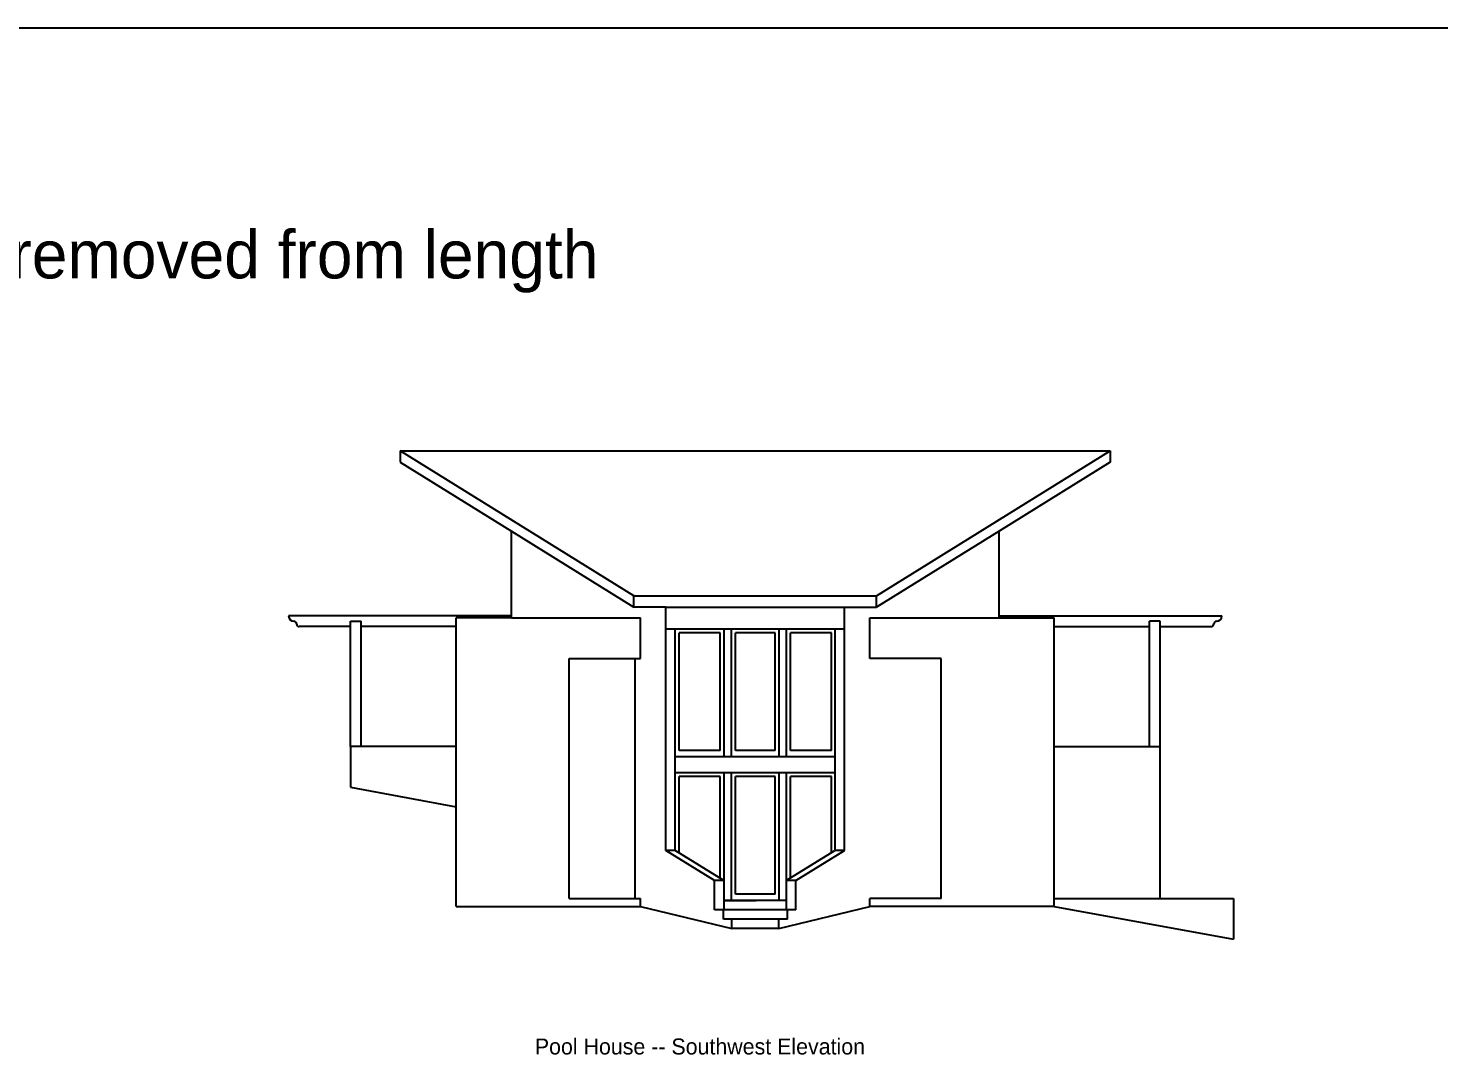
# Model space of a CAD drawing. Header units: inches. Extents: x 0 to 5835, y -2804 to 1896.
# Drawn here: x 1386 to 2446, y -872 to -101 of the extents above; entities that cross this region are included whole.
import ezdxf

# ---------------------------------------------------------------- set-up
doc = ezdxf.new("R2010")
doc.units = ezdxf.units.IN
doc.header["$LTSCALE"] = 8
doc.header["$MEASUREMENT"] = 0
for name, color, linetype in [('A-Elev', 7, 'CONTINUOUS'), ('A-walls', 7, 'CONTINUOUS'), ('construction', 160, 'CONTINUOUS')]:
    doc.layers.add(name, color=color, linetype=linetype)
doc.styles.get("Standard").update_dxf_attribs({"font": 'txt', "height": 0.2})

msp = doc.modelspace()

# ---------------------------------------------------------------- linework, layer by layer
at = {"layer": 'A-Elev'}
for p, q in [((1665.7, -418.1, 37260.9), (1665.7, -426.7, 54490.5)), ((1665.7, -418.1, 27954.2), (2198.7, -418.1, 27954.2)), ((2198.7, -418.1, 37260.9), (2198.7, -426.7, 54490.5))]:
    msp.add_line(p, q, dxfattribs=at)
at = {"layer": 'A-Elev', "color": 254}
for p, q in [((1749.1, -478.5, 30119.7), (1841.1, -535.6, 24591.7)), ((2115.3, -478.5, 30119.7), (2023.3, -535.6, 24591.7)), ((1841.1, -527.1, 40250), (2023.3, -527.1, 40250)), ((1865.1, -535.6, 55908.3), (1841.1, -535.6, 24591.7)), ((1999.3, -535.6, 55908.3), (2023.3, -535.6, 24591.7)), ((1749.1, -543.6, 46414.9), (1846.1, -543.6, 24591.7)), ((2018.3, -543.6, 24591.7), (2115.3, -543.6, 35281.7))]:
    msp.add_line(p, q, dxfattribs=at)
at = {"layer": 'A-Elev', "color": 253}
for p, q in [((1841.1, -535.6, 24591.7), (1841.1, -527.1, 24591.7)), ((2023.3, -535.6, 24591.7), (2023.3, -527.1, 24591.7)), ((1865.1, -535.6, 55908.3), (1999.3, -535.6, 55908.3)), ((1865.1, -551.7, 55908.3), (1999.3, -551.7, 55908.3)), ((1905.9, -643, 1962), (1905.9, -554.7, 17620.3)), ((1908.9, -647.7, 1962), (1908.9, -551.7, 17620.3)), ((1914.4, -647.7, 1962), (1914.4, -551.7, 17620.3)), ((1947.3, -643, -1087.8), (1947.3, -554.7, 14570.5)), ((1950.3, -647.7, -1087.8), (1950.3, -551.7, 14570.5)), ((1955.8, -647.7, -1087.8), (1955.8, -551.7, 14570.5)), ((1872.2, -647.7, 40250), (1992.2, -647.7, 40250)), ((1905.9, -739, -13696.4), (1905.9, -662.7, -13696.4)), ((1908.9, -762.7, -13696.4), (1908.9, -659.7, -13696.4)), ((1914.4, -755.7, -13696.4), (1914.4, -659.7, -13696.4)), ((1947.3, -751, -16746.1), (1947.3, -662.7, -16746.1)), ((1950.3, -755.7, -16746.1), (1950.3, -659.7, -16746.1)), ((1955.8, -762.7, -16746.1), (1955.8, -659.7, -16746.1)), ((1955.8, -755.7, -74579.8), (1908.9, -755.7, -3993.1)), ((1908.9, -755.7, 4248.7), (1932.8, -755.7, 40250)), ((1962.8, -762.7, -85072.8), (1901.6, -762.7, 6918.7)), ((1956.4, -769.7, -75534.2), (1908.3, -769.7, -3038.7)), ((1950, -776.7, -56127.8), (1914.7, -776.7, -3038.7))]:
    msp.add_line(p, q, dxfattribs=at)
at = {"layer": 'A-Elev', "color": 252}
for p, q in [((1872.2, -718.1, 27478.1), (1872.2, -551.7, 40250)), ((1875, -643, 16221.5), (1875, -554.7, 31879.9)), ((1905.9, -554.7, 77450.2), (1875, -554.7, 77450.2)), ((1917.4, -643, 10338), (1917.4, -554.7, 25996.3)), ((1947.3, -554.7, 31879.9), (1917.4, -554.7, 31879.9)), ((1958.8, -643, 7288.2), (1958.8, -554.7, 22946.5)), ((1989.4, -554.7, 31879.9), (1958.8, -554.7, 31879.9)), ((1989.4, -643, 16221.5), (1989.4, -554.7, 31879.9)), ((1992.2, -718, 27486.2), (1992.2, -551.7, 40250)), ((1905.9, -643, 55908.3), (1875, -643, 55908.3)), ((1947.3, -643, 10338), (1917.4, -643, 10338)), ((1989.4, -643, 10338), (1958.8, -643, 10338)), ((1872.2, -659.7, -5320.4), (1992.2, -659.7, -5320.4)), ((1875, -719.9, 16221.5), (1875, -662.7, 16221.5)), ((1905.9, -662.7, 40250), (1875, -662.7, 40250)), ((1917.4, -751, -5320.4), (1917.4, -662.7, -5320.4)), ((1925.2, -662.7, 40250), (1917.4, -662.7, 40250)), ((1947.3, -662.7, -5320.4), (1917.4, -662.7, -5320.4)), ((1989.4, -662.7, -5320.4), (1958.8, -662.7, -5320.4)), ((1958.8, -738.7, -8370.1), (1958.8, -662.7, -8370.1)), ((1989.4, -719.8, 16221.5), (1989.4, -662.7, 16221.5)), ((1872.2, -718.1, 42268.5), (1865.1, -718.1, 42268.5)), ((1999.4, -718.1, 103283.5), (1992.2, -718.1, 103283.5)), ((1908.9, -740.8, 33281.3), (1901.6, -740.8, 33281.3)), ((1962.9, -740.8, 94296.3), (1955.7, -740.8, 94296.3)), ((1925.2, -751, 40250), (1917.4, -751, 40250)), ((1947.3, -751, -5320.4), (1917.4, -751, -5320.4))]:
    msp.add_line(p, q, dxfattribs=at)
at = {"layer": 'A-walls', "color": 254}
for p, q in [((1841.1, -527.1, 24591.7), (1665.7, -418.1, 37260.9)), ((2023.3, -527.1, 24591.7), (2198.7, -418.1, 37260.9)), ((1865.1, -718.1, 24591.7), (1865.1, -535.6, 24591.7)), ((1999.3, -718.1, 24591.7), (1999.3, -535.6, 24591.7)), ((1901.6, -762.7, 79505.9), (1901.6, -740.8, 79505.9)), ((1962.8, -762.7, 79505.9), (1962.8, -740.8, 79505.9)), ((1908.3, -769.7, 47318.6), (1908.3, -762.7, 47318.6)), ((1914.7, -776.7, -3038.7), (1914.7, -769.7, -3038.7)), ((1950, -776.7, -3038.7), (1950, -769.7, -3038.7)), ((1956.4, -769.7, 47318.6), (1956.4, -762.7, 47318.6))]:
    msp.add_line(p, q, dxfattribs=at)
at = {"layer": 'A-walls'}
for p, q in [((1665.7, -426.7, 123846), (1749.1, -478.5, 76633.4)), ((2198.7, -426.7, 123846), (2115.3, -478.5, 76633.4)), ((1749.1, -543.6, 45471.9), (1749.1, -478.5, 30119.7)), ((2115.3, -543.6, 34819.8), (2115.3, -478.5, 27300.6)), ((1841.1, -535.6, 24591.7), (1841.1, -527.1, 24591.7)), ((1707.6, -760.1, 24591.7), (1707.6, -543.6, 24591.7)), ((1749.1, -543.6, 55908.3), (1707.6, -543.6, 55908.3)), ((2115.3, -543.6, 55908.3), (2156.8, -543.6, 55908.3)), ((2156.8, -760.1, 24591.7), (2156.8, -543.6, 24591.7)), ((1707.6, -760.1, 40250), (1846.1, -760.1, 40250)), ((1846.1, -760.1, 24591.7), (1914.7, -776.7, -3038.7)), ((1950, -776.7, -56127.8), (2018.3, -760.1, 24591.7)), ((2156.8, -760.1, 40250), (2018.3, -760.1, 40250))]:
    msp.add_line(p, q, dxfattribs=at)
at = {"layer": 'A-walls', "color": 253}
for p, q in [((2023.3, -535.6, 24591.7), (2023.3, -527.1, 24591.7)), ((1749.1, -542.1, 24591.7), (1581.8, -542.1, 24591.7)), ((1628.2, -550.1, 24591.7), (1589.8, -550.1, 24591.7)), ((1628.2, -640.1, 24591.7), (1628.2, -546.1, 8933.3)), ((1628.2, -546.1, 8933.3), (1636.2, -546.1, 8933.3)), ((1636.2, -640.1, 24591.7), (1636.2, -546.1, 8933.3)), ((1707.6, -550.1, 24591.7), (1636.2, -550.1, 24591.7)), ((2115.3, -542.1, 24591.7), (2282.6, -542.1, 24591.7)), ((2156.8, -550.1, 24591.7), (2228.2, -550.1, 24591.7)), ((2228.2, -640.1, 24591.7), (2228.2, -546.1, 8933.3)), ((2236.2, -546.1, 8933.3), (2228.2, -546.1, 8933.3)), ((2236.2, -754.1, 43581.6), (2236.2, -546.1, 8933.3)), ((2236.2, -550.1, 24591.7), (2274.6, -550.1, 24591.7)), ((1792.6, -754.1, 8933.3), (1792.6, -574.1, 24591.7)), ((1792.6, -574.1, 24591.7), (1846.1, -574.1, 24591.7)), ((2071.8, -574.1, 24591.7), (2018.3, -574.1, 24591.7)), ((2071.8, -754.1, 24591.7), (2071.8, -574.1, 24591.7)), ((1792.6, -700.1, 24591.7), (1792.6, -598.1, 24591.7)), ((1628.2, -640.1, 24591.7), (1628.2, -670.7, 24591.7)), ((1707.6, -640.1, 40250), (1628.2, -640.1, 40250)), ((2156.8, -640.1, 40250), (2236.2, -640.1, 40250)), ((1628.2, -670.7, 24591.7), (1707.6, -685.3, 24591.7)), ((1901.6, -740.8, 15604.4), (1865.1, -718.1, 18240.1)), ((1908.7, -740.8, 18490.9), (1872.2, -718.1, 21126.5)), ((1955.5, -740.8, 15604.4), (1992, -718.1, 18240.1)), ((1962.8, -740.8, 15604.4), (1999.3, -718.1, 18240.1)), ((1792.6, -754.1, 24591.7), (1846.1, -754.1, 24591.7)), ((2071.8, -754.1, 40250), (2018.3, -754.1, 40250)), ((2156.8, -754.1, 40250), (2291.4, -754.1, 24591.7)), ((2156.8, -760.1, 24591.7), (2291.4, -784.7, 24591.7)), ((2291.4, -754.1, 24591.7), (2291.4, -784.7, 24591.7))]:
    msp.add_line(p, q, dxfattribs=at)
at = {"layer": 'A-walls', "color": 252}
for p, q in [((1846.1, -574.1, 24591.7), (1846.1, -543.6, 24591.7)), ((2018.3, -574.1, 24591.7), (2018.3, -543.6, 24591.7)), ((1842.1, -754.1, 8933.3), (1842.1, -574.1, 24591.7)), ((1846.1, -760.1, 24591.7), (1846.1, -754.1, 8933.3)), ((2018.3, -760.1, 24591.7), (2018.3, -754.1, 24591.7))]:
    msp.add_line(p, q, dxfattribs=at)
at = {"layer": 'A-walls', "color": 253}
for centre, radius, start, end in [((1585.8, -542.1, 557.3), 4, 180, 270), ((1585.8, -548.1, 8933.3), 2, 0, 90), ((1589.8, -548.1, 8933.3), 2, 180, 270), ((2274.6, -548.1, 8933.3), 2, 270, 360), ((2278.6, -548.1, 8933.3), 2, 90, 180), ((2278.6, -542.1, 557.3), 4, 270, 0)]:
    msp.add_arc(centre, radius, start, end, dxfattribs=at)
at = {"layer": 'construction'}
msp.add_line((3647.1, -100.9), (327, -100.9), dxfattribs=at)

# ---------------------------------------------------------------- texts
at = {"layer": 'A-walls'}
for s, height, p in [('Alternate Scheme with 5\'-0" removed from length', 36, (768.7, -288.7, 16215.7)), ('Pool House -- Southwest Elevation', 12, (1766.7, -871.3, -8376))]:
    msp.add_text(s, height=height, rotation=360, dxfattribs=at).set_placement(p)

doc.saveas('drawing.dxf')
